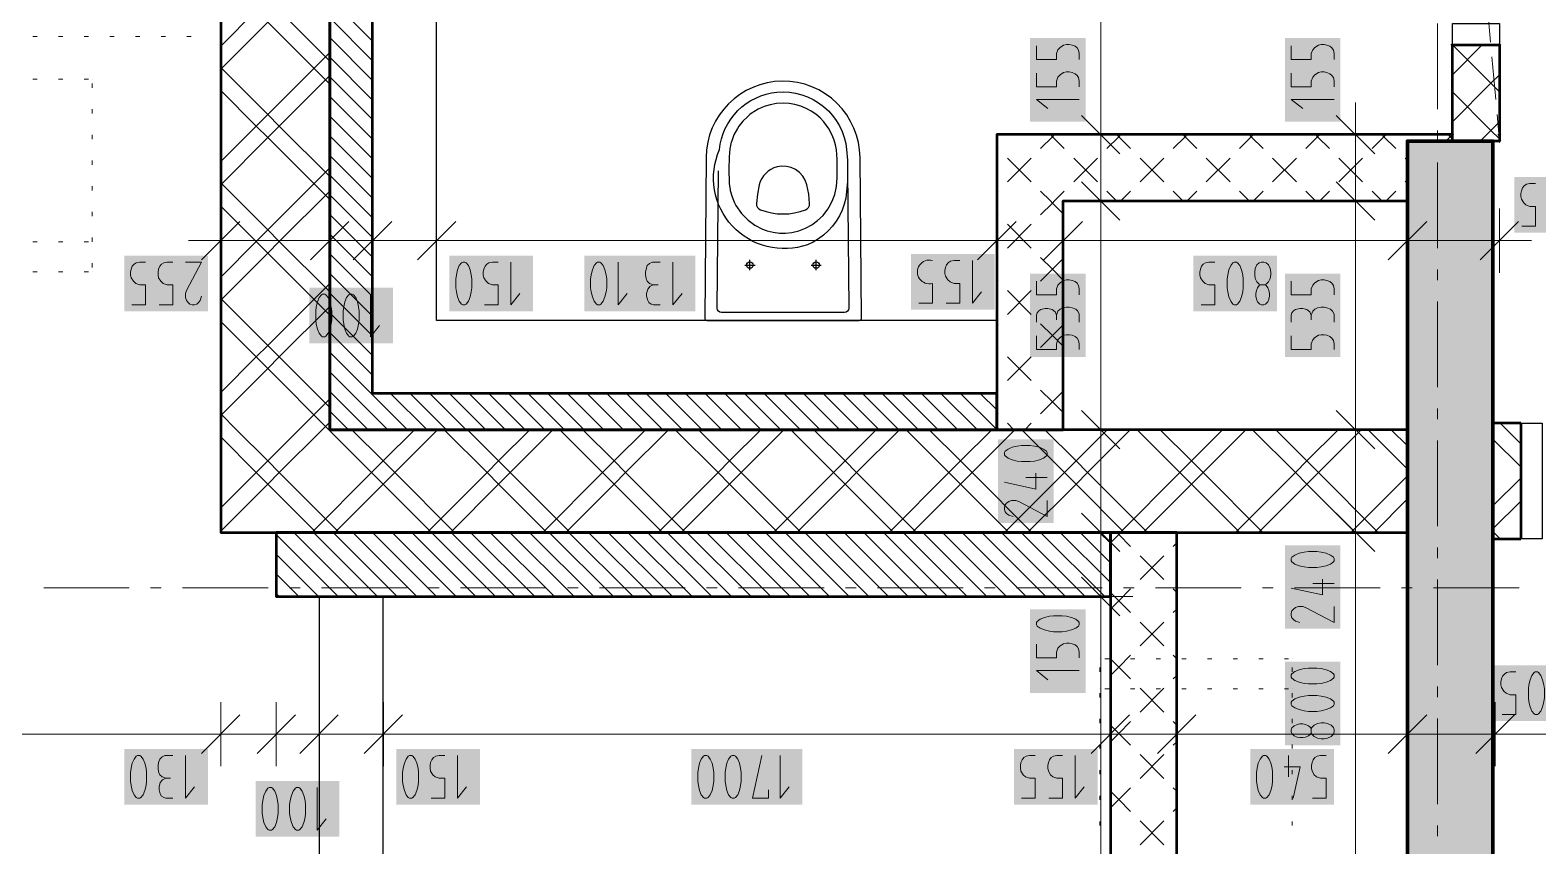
# Model space of a CAD drawing. Header units: millimetres. Extents: x 0 to 594, y 0 to 420.
# Drawn here: x 88.63 to 124.77, y 249.04 to 268.59 of the extents above; entities that cross this region are included whole.
import ezdxf

# ---------------------------------------------------------------- set-up
doc = ezdxf.new("R2010")
doc.units = ezdxf.units.MM
doc.header["$LTSCALE"] = 8
for name, color, linetype in [('PDF_Dvere', 7, 'Continuous'), ('PDF_Instalacni prizdivka do 1m', 7, 'Continuous'), ('PDF_Koty delkove', 7, 'Continuous'), ('PDF_Nabytek', 7, 'Continuous'), ('PDF_Osy hlavni', 7, 'Continuous'), ('PDF_Preklady', 7, 'Continuous'), ('PDF_Pricky CP', 7, 'Continuous'), ('PDF_Pricky sadrokarton', 7, 'Continuous'), ('PDF_Pricky zdene', 7, 'Continuous'), ('PDF_Sanita', 7, 'Continuous'), ('PDF_Steny akusticke', 7, 'Continuous'), ('PDF_Steny obvodove nosne', 7, 'Continuous')]:
    doc.layers.add(name, color=color, linetype=linetype)

msp = doc.modelspace()

# ---------------------------------------------------------------- linework, layer by layer
at = {"layer": 'PDF_Dvere', "lineweight": 25}
for points in [[(123.846, 268.753), (123.846, 268.24), (122.719, 268.24), (122.719, 268.753)], [(124.871, 256.401), (124.359, 256.401), (124.359, 259.169), (124.871, 259.169)]]:
    msp.add_lwpolyline(points, close=True, dxfattribs=at)
at = {"layer": 'PDF_Instalacni prizdivka do 1m', "lineweight": 25}
for points in [[(98.375, 261.629), (98.375, 284.64), (96.838, 284.64), (96.838, 261.629)], [(96.838, 261.629), (96.838, 259.886), (111.802, 259.886), (111.802, 261.629), (98.375, 261.629)]]:
    msp.add_lwpolyline(points, dxfattribs=at)
msp.add_lwpolyline([(95.556, 255.018), (95.556, 231.802), (97.094, 231.802), (97.094, 255.018)], close=True, dxfattribs=at)
at = {"layer": 'PDF_Koty delkove', "lineweight": 18}
for points in [[(114.291, 215.761), (114.291, 230.674), (114.291, 231.802), (114.291, 255.018), (114.291, 256.555), (114.291, 259.015), (114.291, 264.499), (114.291, 266.088), (114.291, 284.64)], [(112.753, 268.219), (112.753, 267.891), (113.231, 267.891), (113.231, 268.028), (113.266, 268.123), (113.317, 268.178), (113.402, 268.233), (113.47, 268.247), (113.538, 268.247), (113.607, 268.233), (113.675, 268.205), (113.726, 268.164), (113.761, 268.11), (113.778, 268.028), (113.778, 267.891)], [(118.86, 268.219), (118.86, 267.891), (119.337, 267.891), (119.337, 268.028), (119.372, 268.123), (119.423, 268.178), (119.508, 268.233), (119.576, 268.247), (119.645, 268.247), (119.713, 268.233)], [(119.713, 268.233), (119.781, 268.205), (119.832, 268.164), (119.867, 268.11), (119.885, 268.028), (119.885, 267.891)], [(112.753, 267.562), (112.753, 267.234), (113.231, 267.234), (113.231, 267.371), (113.266, 267.466), (113.317, 267.521), (113.402, 267.576), (113.47, 267.589), (113.538, 267.589), (113.607, 267.576), (113.675, 267.548), (113.726, 267.507), (113.761, 267.453), (113.778, 267.371), (113.778, 267.234)], [(118.86, 267.562), (118.86, 267.234), (119.337, 267.234), (119.337, 267.371), (119.372, 267.466), (119.423, 267.521), (119.508, 267.576), (119.576, 267.589), (119.645, 267.589), (119.713, 267.576), (119.781, 267.548), (119.832, 267.507), (119.867, 267.453), (119.885, 267.371), (119.885, 267.234)], [(113.778, 266.932), (112.753, 266.932)], [(112.753, 266.932), (113.026, 266.714)], [(119.885, 266.932), (118.86, 266.932), (119.132, 266.714)], [(120.397, 266.088), (120.397, 266.856)], [(114.752, 265.626), (113.83, 266.549)], [(120.858, 265.626), (119.936, 266.549)], [(115.06, 266.088), (114.291, 266.088), (113.522, 266.088)], [(121.166, 266.088), (120.397, 266.088), (119.628, 266.088)], [(120.397, 246.767), (120.397, 248.355), (120.397, 256.555), (120.397, 259.015), (120.397, 264.499), (120.397, 266.088)], [(114.752, 264.038), (113.83, 264.96)], [(120.858, 264.038), (119.936, 264.96)], [(124.375, 264.744), (124.402, 264.812), (124.443, 264.863), (124.497, 264.898), (124.579, 264.916), (124.716, 264.916)], [(124.388, 263.891), (124.716, 263.891), (124.716, 264.368), (124.579, 264.368), (124.484, 264.403), (124.429, 264.454), (124.375, 264.539), (124.361, 264.607), (124.361, 264.676), (124.375, 264.744)], [(93.199, 264.316), (93.199, 263.547), (93.199, 262.778)], [(95.812, 264.316), (95.812, 263.547), (95.812, 262.778)], [(96.838, 264.316), (96.838, 263.547), (96.838, 262.778)], [(98.375, 264.316), (98.375, 263.547), (98.375, 262.778)], [(111.802, 264.316), (111.802, 263.547), (111.802, 262.778)], [(113.391, 264.316), (113.391, 263.547), (113.391, 262.778)], [(115.06, 264.499), (114.291, 264.499), (113.522, 264.499)], [(121.166, 264.499), (120.397, 264.499), (119.628, 264.499)], [(121.642, 264.316), (121.642, 263.547), (121.642, 262.778)], [(123.846, 264.316), (123.846, 263.547), (123.846, 262.778)], [(93.66, 264.008), (92.738, 263.086)], [(96.274, 264.008), (95.351, 263.086)], [(97.299, 264.008), (96.376, 263.086)], [(98.836, 264.008), (97.914, 263.086)], [(112.264, 264.008), (111.341, 263.086)], [(113.852, 264.008), (112.93, 263.086)], [(122.104, 264.008), (121.181, 263.086)], [(124.307, 264.008), (123.385, 263.086)], [(93.199, 263.547), (92.43, 263.547)], [(101.421, 263.547), (98.375, 263.547), (96.838, 263.547), (95.812, 263.547), (93.199, 263.547)], [(123.846, 263.547), (121.642, 263.547), (120.764, 263.547), (115.442, 263.547), (113.391, 263.547), (111.802, 263.547), (111.094, 263.547), (110.239, 263.547), (107.305, 263.547), (101.421, 263.547)], [(123.846, 263.547), (124.615, 263.547)], [(91.067, 262.009), (91.396, 262.009), (91.396, 262.487), (91.258, 262.487), (91.163, 262.522), (91.108, 262.573), (91.054, 262.658), (91.04, 262.726), (91.04, 262.795), (91.054, 262.863), (91.081, 262.931), (91.122, 262.982), (91.176, 263.017), (91.258, 263.034), (91.396, 263.034)], [(91.724, 262.009), (92.053, 262.009), (92.053, 262.487), (91.915, 262.487), (91.82, 262.522), (91.765, 262.573), (91.711, 262.658), (91.697, 262.726), (91.697, 262.795), (91.711, 262.863), (91.738, 262.931), (91.779, 262.982), (91.833, 263.017), (91.915, 263.034), (92.053, 263.034)], [(92.354, 263.034), (92.738, 263.034), (92.381, 262.351), (92.354, 262.282), (92.354, 262.18), (92.381, 262.112), (92.422, 262.061), (92.463, 262.026), (92.518, 262.009), (92.572, 262.009), (92.627, 262.026), (92.669, 262.061), (92.71, 262.112), (92.738, 262.213)], [(99.52, 262.009), (99.849, 262.009), (99.849, 262.487), (99.711, 262.487), (99.616, 262.522), (99.561, 262.573), (99.507, 262.658), (99.493, 262.726), (99.493, 262.795), (99.507, 262.863), (99.534, 262.931), (99.575, 262.982), (99.629, 263.017), (99.711, 263.034), (99.849, 263.034)], [(100.15, 263.034), (100.15, 262.009), (100.369, 262.282)], [(102.436, 262.726), (102.408, 262.846), (102.367, 262.948), (102.313, 263.017), (102.285, 263.034), (102.23, 263.034), (102.203, 263.017), (102.148, 262.948), (102.107, 262.846), (102.08, 262.726), (102.066, 262.623)], [(102.066, 262.623), (102.066, 262.418), (102.08, 262.317), (102.107, 262.197), (102.148, 262.095), (102.203, 262.026), (102.23, 262.009), (102.285, 262.009), (102.313, 262.026), (102.367, 262.095), (102.408, 262.197), (102.436, 262.317), (102.45, 262.418), (102.45, 262.623), (102.436, 262.726)], [(102.723, 263.034), (102.723, 262.009), (102.942, 262.282)], [(103.736, 263.034), (103.545, 263.034), (103.476, 263), (103.421, 262.948), (103.394, 262.863), (103.38, 262.795), (103.38, 262.726), (103.394, 262.641), (103.421, 262.573), (103.476, 262.522), (103.572, 262.487)], [(104.037, 263.034), (104.037, 262.009), (104.256, 262.282)], [(110.585, 262.046), (110.913, 262.046), (110.913, 262.523), (110.776, 262.523), (110.681, 262.558), (110.626, 262.61), (110.572, 262.695), (110.558, 262.762), (110.558, 262.831), (110.572, 262.9), (110.599, 262.967), (110.64, 263.019), (110.694, 263.053), (110.776, 263.071), (110.913, 263.071)], [(111.215, 263.071), (111.215, 262.046), (111.433, 262.318)], [(116.695, 262.009), (117.023, 262.009), (117.023, 262.487), (116.886, 262.487), (116.791, 262.522), (116.736, 262.573), (116.682, 262.658), (116.668, 262.726), (116.668, 262.795), (116.682, 262.863), (116.709, 262.931), (116.75, 262.982), (116.804, 263.017), (116.886, 263.034), (117.023, 263.034)], [(117.489, 262.009), (117.543, 262.009), (117.571, 262.026), (117.625, 262.095), (117.666, 262.197), (117.694, 262.317), (117.708, 262.418), (117.708, 262.623), (117.694, 262.726), (117.666, 262.846), (117.625, 262.948), (117.571, 263.017), (117.543, 263.034), (117.489, 263.034), (117.461, 263.017), (117.407, 262.948), (117.366, 262.846), (117.339, 262.726), (117.325, 262.623)], [(103.736, 262.009), (103.572, 262.009), (103.517, 262.026), (103.462, 262.061), (103.435, 262.112), (103.407, 262.213), (103.407, 262.282), (103.435, 262.385), (103.49, 262.453), (103.572, 262.487), (103.681, 262.487)], [(112.753, 262.579), (112.753, 262.25), (113.231, 262.25), (113.231, 262.388), (113.266, 262.483), (113.317, 262.538), (113.402, 262.592), (113.47, 262.606), (113.538, 262.606), (113.607, 262.592), (113.675, 262.565), (113.726, 262.524), (113.761, 262.47), (113.778, 262.388), (113.778, 262.25)], [(117.325, 262.623), (117.325, 262.418), (117.339, 262.317), (117.366, 262.197), (117.407, 262.095), (117.461, 262.026), (117.489, 262.009)], [(118.228, 262.487), (118.255, 262.47), (118.296, 262.418), (118.323, 262.351), (118.337, 262.282), (118.337, 262.213), (118.323, 262.146), (118.296, 262.077), (118.241, 262.026), (118.2, 262.009), (118.146, 262.009), (118.105, 262.026), (118.05, 262.077), (118.023, 262.146), (118.009, 262.213), (118.009, 262.282), (118.023, 262.351), (118.05, 262.418), (118.091, 262.47), (118.118, 262.487)], [(118.86, 262.579), (118.86, 262.25), (119.337, 262.25), (119.337, 262.388), (119.372, 262.483), (119.423, 262.538), (119.508, 262.592), (119.576, 262.606), (119.645, 262.606), (119.713, 262.592), (119.781, 262.565), (119.832, 262.524), (119.867, 262.47), (119.885, 262.388), (119.885, 262.25)], [(96.79, 262.266), (96.79, 261.241), (97.009, 261.513)], [(112.753, 261.593), (112.753, 261.758), (112.77, 261.813), (112.805, 261.867), (112.856, 261.895), (112.957, 261.922), (113.026, 261.922), (113.129, 261.895), (113.197, 261.84), (113.231, 261.758), (113.231, 261.648)], [(113.778, 261.593), (113.778, 261.785), (113.744, 261.853), (113.692, 261.908), (113.607, 261.935), (113.538, 261.949), (113.47, 261.949), (113.385, 261.935), (113.317, 261.908), (113.266, 261.853), (113.231, 261.758)], [(118.86, 261.593), (118.86, 261.758), (118.876, 261.813), (118.911, 261.867), (118.962, 261.895), (119.064, 261.922), (119.132, 261.922), (119.235, 261.895), (119.303, 261.84), (119.337, 261.758)], [(119.885, 261.593), (119.885, 261.785), (119.85, 261.853), (119.798, 261.908), (119.713, 261.935), (119.645, 261.949), (119.576, 261.949), (119.491, 261.935), (119.423, 261.908), (119.372, 261.853), (119.337, 261.758), (119.337, 261.648)], [(112.753, 261.265), (112.753, 260.936), (113.231, 260.936), (113.231, 261.073), (113.266, 261.169), (113.317, 261.224), (113.402, 261.278), (113.47, 261.292), (113.538, 261.292), (113.607, 261.278), (113.675, 261.251), (113.726, 261.21), (113.761, 261.156), (113.778, 261.073), (113.778, 260.936)], [(118.86, 261.265), (118.86, 260.936), (119.337, 260.936), (119.337, 261.073), (119.372, 261.169), (119.423, 261.224), (119.508, 261.278), (119.576, 261.292), (119.645, 261.292), (119.713, 261.278), (119.781, 261.251), (119.832, 261.21), (119.867, 261.156), (119.885, 261.073), (119.885, 260.936)], [(114.752, 258.554), (113.83, 259.476)], [(120.858, 258.554), (119.936, 259.476)], [(115.06, 259.015), (114.291, 259.015), (113.522, 259.015)], [(121.166, 259.015), (120.397, 259.015), (119.628, 259.015)], [(112.599, 258.634), (112.394, 258.634), (112.292, 258.62), (112.172, 258.593), (112.07, 258.552), (112.001, 258.498), (111.985, 258.47), (111.985, 258.416), (112.001, 258.388), (112.07, 258.334), (112.172, 258.293), (112.292, 258.265), (112.394, 258.251), (112.599, 258.251), (112.701, 258.265), (112.821, 258.293), (112.923, 258.334), (112.992, 258.388), (113.01, 258.416), (113.01, 258.47), (112.992, 258.498), (112.923, 258.552), (112.821, 258.593), (112.701, 258.62)], [(112.701, 258.62), (112.599, 258.634)], [(112.736, 257.977), (112.736, 257.594), (111.985, 257.759)], [(113.01, 257.868), (112.497, 257.868)], [(113.01, 257.32), (113.01, 256.937), (112.326, 257.293), (112.257, 257.32), (112.155, 257.32), (112.087, 257.293), (112.036, 257.252), (112.001, 257.211), (111.985, 257.156), (111.985, 257.102), (112.001, 257.047), (112.036, 257.006), (112.087, 256.964), (112.189, 256.937)], [(114.752, 256.094), (113.83, 257.016)], [(120.858, 256.094), (119.936, 257.016)], [(115.06, 256.555), (114.291, 256.555), (113.522, 256.555)], [(121.166, 256.555), (120.397, 256.555), (119.628, 256.555)], [(114.752, 254.556), (113.83, 255.479)], [(119.611, 255.437), (119.611, 255.054), (118.86, 255.219)], [(119.885, 255.328), (119.372, 255.328)], [(115.06, 255.018), (114.291, 255.018), (113.522, 255.018)], [(119.885, 254.78), (119.885, 254.397), (119.201, 254.753), (119.132, 254.78), (119.03, 254.78), (118.962, 254.753), (118.911, 254.712), (118.876, 254.671), (118.86, 254.616), (118.86, 254.562), (118.876, 254.507), (118.911, 254.466), (118.962, 254.425), (119.064, 254.397)], [(113.367, 254.557), (113.162, 254.557), (113.061, 254.543), (112.941, 254.516), (112.838, 254.475), (112.77, 254.42), (112.753, 254.393), (112.753, 254.338), (112.77, 254.31), (112.838, 254.256), (112.941, 254.215), (113.061, 254.187), (113.162, 254.173), (113.367, 254.173)], [(113.367, 254.173), (113.47, 254.187), (113.59, 254.215), (113.692, 254.256), (113.761, 254.31), (113.778, 254.338), (113.778, 254.393), (113.761, 254.42), (113.692, 254.475), (113.59, 254.516), (113.47, 254.543), (113.367, 254.557)], [(112.753, 253.873), (112.753, 253.544), (113.231, 253.544), (113.231, 253.681), (113.266, 253.777), (113.317, 253.832), (113.402, 253.886), (113.47, 253.9), (113.538, 253.9), (113.607, 253.886), (113.675, 253.859), (113.726, 253.818), (113.761, 253.763), (113.778, 253.681), (113.778, 253.544)], [(113.778, 253.243), (112.753, 253.243), (113.026, 253.024)], [(123.911, 252.187), (124.239, 252.187), (124.239, 252.665), (124.102, 252.665), (124.007, 252.7), (123.952, 252.751), (123.898, 252.836), (123.884, 252.904), (123.884, 252.973), (123.898, 253.041), (123.925, 253.109), (123.966, 253.16), (124.02, 253.195), (124.102, 253.212), (124.239, 253.212)], [(124.787, 252.204), (124.841, 252.272), (124.883, 252.375), (124.91, 252.495), (124.924, 252.596), (124.924, 252.801), (124.91, 252.904), (124.883, 253.024), (124.841, 253.126), (124.787, 253.195), (124.759, 253.212), (124.705, 253.212), (124.677, 253.195), (124.623, 253.126), (124.582, 253.024), (124.555, 252.904), (124.541, 252.801)], [(119.474, 252.647), (119.269, 252.647), (119.167, 252.633), (119.047, 252.606), (118.945, 252.565), (118.876, 252.511), (118.86, 252.483), (118.86, 252.429), (118.876, 252.401), (118.945, 252.347), (119.047, 252.306), (119.167, 252.278)], [(119.167, 252.278), (119.269, 252.264), (119.474, 252.264), (119.576, 252.278), (119.696, 252.306), (119.798, 252.347), (119.867, 252.401), (119.885, 252.429), (119.885, 252.483), (119.867, 252.511), (119.798, 252.565), (119.696, 252.606), (119.576, 252.633), (119.474, 252.647)], [(124.541, 252.801), (124.541, 252.596), (124.555, 252.495), (124.582, 252.375), (124.623, 252.272), (124.677, 252.204), (124.705, 252.187), (124.759, 252.187), (124.787, 252.204)], [(93.199, 252.489), (93.199, 251.721), (93.199, 250.952)], [(94.531, 252.489), (94.531, 251.721), (94.531, 250.952)], [(95.556, 252.489), (95.556, 251.721), (95.556, 250.952)], [(97.099, 252.489), (97.099, 251.721), (97.099, 250.952)], [(114.524, 252.489), (114.524, 251.721), (114.524, 250.952)], [(116.112, 252.489), (116.112, 251.721), (116.112, 250.952)], [(121.642, 252.489), (121.642, 251.721), (121.642, 250.952)], [(123.744, 252.489), (123.744, 251.721), (123.744, 250.952)], [(123.744, 252.489), (123.744, 251.721), (123.744, 250.952)], [(93.66, 252.182), (92.738, 251.259)], [(94.993, 252.182), (94.07, 251.259)], [(96.018, 252.182), (95.095, 251.259)], [(97.56, 252.182), (96.638, 251.259)], [(114.985, 252.182), (114.062, 251.259)], [(116.574, 252.182), (115.651, 251.259)], [(119.337, 251.744), (119.32, 251.717), (119.269, 251.676), (119.201, 251.648), (119.132, 251.635), (119.064, 251.635), (118.996, 251.648), (118.927, 251.676), (118.876, 251.731), (118.86, 251.772), (118.86, 251.826), (118.876, 251.867), (118.927, 251.922), (118.996, 251.949), (119.064, 251.963), (119.132, 251.963), (119.201, 251.949), (119.269, 251.922), (119.32, 251.881), (119.337, 251.854)], [(122.104, 252.182), (121.181, 251.259)], [(124.205, 252.182), (123.282, 251.259)], [(124.205, 252.182), (123.282, 251.259)], [(123.744, 251.721), (121.642, 251.721), (121.586, 251.721), (117.226, 251.721), (116.112, 251.721), (114.524, 251.721), (111.78, 251.721), (109.574, 251.721), (105.828, 251.721), (100.809, 251.721), (97.099, 251.721), (95.556, 251.721), (94.531, 251.721), (93.199, 251.721), (91.378, 251.721), (65.422, 251.721)], [(123.744, 251.721), (122.975, 251.721)], [(123.744, 251.721), (124.512, 251.721)], [(263.706, 251.721), (207.024, 251.721), (199.132, 251.721), (191.649, 251.721), (153.11, 251.721), (151.623, 251.721), (138.708, 251.721), (129.483, 251.721), (123.744, 251.721)], [(92.053, 251.208), (91.861, 251.208), (91.793, 251.173), (91.738, 251.122), (91.711, 251.037), (91.697, 250.968), (91.697, 250.9), (91.711, 250.815), (91.738, 250.747), (91.793, 250.696), (91.888, 250.661)], [(92.354, 251.208), (92.354, 250.183), (92.572, 250.456)], [(98.244, 250.183), (98.572, 250.183), (98.572, 250.661), (98.435, 250.661), (98.34, 250.696), (98.285, 250.747), (98.231, 250.832), (98.217, 250.9), (98.217, 250.968), (98.231, 251.037), (98.258, 251.105), (98.299, 251.156), (98.353, 251.191), (98.435, 251.208), (98.572, 251.208)], [(98.874, 251.208), (98.874, 250.183), (99.092, 250.456)], [(104.634, 250.797), (104.634, 250.592), (104.648, 250.491), (104.675, 250.371), (104.716, 250.268), (104.77, 250.2), (104.798, 250.183), (104.852, 250.183), (104.88, 250.2), (104.934, 250.268), (104.975, 250.371), (105.003, 250.491), (105.017, 250.592), (105.017, 250.797), (105.003, 250.9), (104.975, 251.02), (104.934, 251.122), (104.88, 251.191), (104.852, 251.208), (104.798, 251.208), (104.77, 251.191)], [(104.77, 251.191), (104.716, 251.122), (104.675, 251.02), (104.648, 250.9), (104.634, 250.797)], [(106.331, 250.387), (106.331, 250.183), (105.948, 250.183), (106.166, 251.208)], [(106.605, 251.208), (106.605, 250.183), (106.823, 250.456)], [(112.392, 250.183), (112.72, 250.183), (112.72, 250.661), (112.583, 250.661), (112.488, 250.696), (112.433, 250.747), (112.379, 250.832), (112.365, 250.9), (112.365, 250.968), (112.379, 251.037), (112.406, 251.105), (112.447, 251.156), (112.501, 251.191), (112.583, 251.208)], [(112.583, 251.208), (112.72, 251.208)], [(113.049, 250.183), (113.377, 250.183), (113.377, 250.661), (113.24, 250.661), (113.145, 250.696), (113.09, 250.747), (113.036, 250.832), (113.022, 250.9), (113.022, 250.968), (113.036, 251.037), (113.063, 251.105), (113.104, 251.156), (113.158, 251.191), (113.24, 251.208), (113.377, 251.208)], [(113.679, 251.208), (113.679, 250.183), (113.897, 250.456)], [(118.069, 250.371), (118.111, 250.268), (118.165, 250.2), (118.193, 250.183), (118.247, 250.183), (118.275, 250.2), (118.329, 250.268), (118.37, 250.371), (118.398, 250.491), (118.412, 250.592), (118.412, 250.797), (118.398, 250.9), (118.37, 251.02), (118.329, 251.122), (118.275, 251.191), (118.247, 251.208), (118.193, 251.208), (118.165, 251.191), (118.111, 251.122), (118.069, 251.02), (118.042, 250.9), (118.028, 250.797)], [(118.795, 251.208), (118.795, 250.696)], [(119.37, 250.183), (119.698, 250.183), (119.698, 250.661), (119.561, 250.661), (119.466, 250.696), (119.411, 250.747), (119.356, 250.832), (119.342, 250.9), (119.342, 250.968), (119.356, 251.037), (119.384, 251.105), (119.425, 251.156), (119.479, 251.191), (119.561, 251.208), (119.698, 251.208)], [(118.028, 250.797), (118.028, 250.592), (118.042, 250.491), (118.069, 250.371)], [(118.685, 250.934), (119.069, 250.934), (118.904, 250.183)], [(91.751, 250.286), (91.724, 250.387), (91.724, 250.456), (91.751, 250.558), (91.806, 250.627), (91.888, 250.661), (91.998, 250.661)], [(94.934, 249.499), (94.988, 249.431), (95.016, 249.414), (95.07, 249.414), (95.098, 249.431), (95.152, 249.499), (95.194, 249.602), (95.221, 249.722), (95.235, 249.823), (95.235, 250.028), (95.221, 250.131), (95.194, 250.251), (95.152, 250.353), (95.098, 250.422), (95.07, 250.439), (95.016, 250.439), (94.988, 250.422), (94.934, 250.353), (94.893, 250.251), (94.866, 250.131), (94.852, 250.028)], [(95.509, 250.439), (95.509, 249.414), (95.727, 249.687)], [(92.053, 250.183), (91.888, 250.183), (91.833, 250.2), (91.779, 250.234), (91.751, 250.286)], [(94.852, 250.028), (94.852, 249.823), (94.866, 249.722), (94.893, 249.602), (94.934, 249.499)]]:
    msp.add_lwpolyline(points, dxfattribs=at)
msp.add_lwpolyline([(109.928, 262.046), (110.256, 262.046), (110.256, 262.523, -1.30692), (110.256, 263.071)], format="xyb", dxfattribs=at)
for points in [[(98.836, 262.623), (98.836, 262.418), (98.85, 262.317), (98.877, 262.197), (98.918, 262.095), (98.972, 262.026), (99, 262.009), (99.054, 262.009), (99.082, 262.026), (99.137, 262.095), (99.178, 262.197), (99.206, 262.317), (99.22, 262.418), (99.22, 262.623), (99.206, 262.726), (99.178, 262.846), (99.137, 262.948), (99.082, 263.017), (99.054, 263.034), (99, 263.034), (98.972, 263.017), (98.918, 262.948), (98.877, 262.846), (98.85, 262.726)], [(117.982, 262.795), (117.982, 262.726), (117.996, 262.641), (118.036, 262.556), (118.091, 262.505), (118.118, 262.487), (118.228, 262.487), (118.255, 262.505), (118.31, 262.556), (118.351, 262.641), (118.365, 262.726), (118.365, 262.795), (118.351, 262.88), (118.31, 262.966), (118.255, 263.017), (118.2, 263.034), (118.146, 263.034), (118.091, 263.017), (118.036, 262.966), (117.996, 262.88)], [(95.476, 261.855), (95.476, 261.65), (95.49, 261.548), (95.517, 261.428), (95.558, 261.326), (95.612, 261.257), (95.64, 261.241), (95.695, 261.241), (95.722, 261.257), (95.777, 261.326), (95.818, 261.428), (95.846, 261.548), (95.86, 261.65), (95.86, 261.855), (95.846, 261.957), (95.818, 262.077), (95.777, 262.18), (95.722, 262.248), (95.695, 262.266), (95.64, 262.266), (95.612, 262.248), (95.558, 262.18), (95.517, 262.077), (95.49, 261.957)], [(96.133, 261.855), (96.133, 261.65), (96.147, 261.548), (96.174, 261.428), (96.215, 261.326), (96.269, 261.257), (96.297, 261.241), (96.352, 261.241), (96.379, 261.257), (96.434, 261.326), (96.475, 261.428), (96.503, 261.548), (96.517, 261.65), (96.517, 261.855), (96.503, 261.957), (96.475, 262.077), (96.434, 262.18), (96.379, 262.248), (96.352, 262.266), (96.297, 262.266), (96.269, 262.248), (96.215, 262.18), (96.174, 262.077), (96.147, 261.957)], [(119.474, 256.094), (119.269, 256.094), (119.167, 256.08), (119.047, 256.053), (118.945, 256.012), (118.876, 255.958), (118.86, 255.93), (118.86, 255.876), (118.876, 255.848), (118.945, 255.794), (119.047, 255.753), (119.167, 255.725), (119.269, 255.711), (119.474, 255.711), (119.576, 255.725), (119.696, 255.753), (119.798, 255.794), (119.867, 255.848), (119.885, 255.876), (119.885, 255.93), (119.867, 255.958), (119.798, 256.012), (119.696, 256.053), (119.576, 256.08)], [(119.474, 253.304), (119.269, 253.304), (119.167, 253.29), (119.047, 253.263), (118.945, 253.222), (118.876, 253.168), (118.86, 253.14), (118.86, 253.086), (118.876, 253.058), (118.945, 253.004), (119.047, 252.963), (119.167, 252.935), (119.269, 252.921), (119.474, 252.921), (119.576, 252.935), (119.696, 252.963), (119.798, 253.004), (119.867, 253.058), (119.885, 253.086), (119.885, 253.14), (119.867, 253.168), (119.798, 253.222), (119.696, 253.263), (119.576, 253.29)], [(119.645, 251.99), (119.576, 251.99), (119.491, 251.976), (119.406, 251.936), (119.355, 251.881), (119.337, 251.854), (119.337, 251.744), (119.355, 251.717), (119.406, 251.662), (119.491, 251.621), (119.576, 251.607), (119.645, 251.607), (119.73, 251.621), (119.816, 251.662), (119.867, 251.717), (119.885, 251.772), (119.885, 251.826), (119.867, 251.881), (119.816, 251.936), (119.73, 251.976)], [(91.04, 250.797), (91.04, 250.592), (91.054, 250.491), (91.081, 250.371), (91.122, 250.268), (91.176, 250.2), (91.204, 250.183), (91.258, 250.183), (91.286, 250.2), (91.341, 250.268), (91.382, 250.371), (91.409, 250.491), (91.423, 250.592), (91.423, 250.797), (91.409, 250.9), (91.382, 251.02), (91.341, 251.122), (91.286, 251.191), (91.258, 251.208), (91.204, 251.208), (91.176, 251.191), (91.122, 251.122), (91.081, 251.02), (91.054, 250.9)], [(97.56, 250.797), (97.56, 250.592), (97.574, 250.491), (97.601, 250.371), (97.642, 250.268), (97.696, 250.2), (97.724, 250.183), (97.778, 250.183), (97.806, 250.2), (97.86, 250.268), (97.901, 250.371), (97.929, 250.491), (97.943, 250.592), (97.943, 250.797), (97.929, 250.9), (97.901, 251.02), (97.86, 251.122), (97.806, 251.191), (97.778, 251.208), (97.724, 251.208), (97.696, 251.191), (97.642, 251.122), (97.601, 251.02), (97.574, 250.9)], [(105.291, 250.797), (105.291, 250.592), (105.305, 250.491), (105.332, 250.371), (105.373, 250.268), (105.427, 250.2), (105.455, 250.183), (105.509, 250.183), (105.537, 250.2), (105.591, 250.268), (105.632, 250.371), (105.66, 250.491), (105.674, 250.592), (105.674, 250.797), (105.66, 250.9), (105.632, 251.02), (105.591, 251.122), (105.537, 251.191), (105.509, 251.208), (105.455, 251.208), (105.427, 251.191), (105.373, 251.122), (105.332, 251.02), (105.305, 250.9)], [(94.195, 250.028), (94.195, 249.823), (94.209, 249.722), (94.236, 249.602), (94.277, 249.499), (94.331, 249.431), (94.359, 249.414), (94.413, 249.414), (94.441, 249.431), (94.495, 249.499), (94.536, 249.602), (94.564, 249.722), (94.578, 249.823), (94.578, 250.028), (94.564, 250.131), (94.536, 250.251), (94.495, 250.353), (94.441, 250.422), (94.413, 250.439), (94.359, 250.439), (94.331, 250.422), (94.277, 250.353), (94.236, 250.251), (94.209, 250.131)]]:
    msp.add_lwpolyline(points, close=True, dxfattribs=at)
at = {"layer": 'PDF_Koty delkove', "color": 7, "lineweight": 18, "true_color": 0xffffff, "transparency": 33554559}
for points in [[(113.932, 266.395), (113.932, 268.4), (112.6, 266.395), (112.6, 268.4)], [(120.038, 266.395), (120.038, 268.4), (118.706, 266.395), (118.706, 268.4)], [(126.212, 265.069), (124.207, 265.069), (126.212, 263.737), (124.207, 263.737)], [(92.891, 263.188), (90.886, 263.188), (92.891, 261.856), (90.886, 261.856)], [(100.687, 263.188), (98.682, 263.188), (100.687, 261.856), (98.682, 261.856)], [(104.575, 263.188), (101.913, 263.188), (104.575, 261.856), (101.913, 261.856)], [(111.752, 263.225), (109.747, 263.225), (111.752, 261.892), (109.747, 261.892)], [(118.519, 263.188), (116.514, 263.188), (118.519, 261.856), (116.514, 261.856)], [(113.932, 260.755), (113.932, 262.759), (112.6, 260.755), (112.6, 262.759)], [(120.038, 260.755), (120.038, 262.759), (118.706, 260.755), (118.706, 262.759)], [(97.327, 262.42), (95.323, 262.42), (97.327, 261.087), (95.323, 261.087)], [(113.163, 256.783), (113.163, 258.788), (111.831, 256.783), (111.831, 258.788)], [(120.038, 254.243), (120.038, 256.248), (118.706, 254.243), (118.706, 256.248)], [(113.932, 252.705), (113.932, 254.71), (112.6, 252.705), (112.6, 254.71)], [(120.038, 251.453), (120.038, 253.458), (118.706, 251.453), (118.706, 253.458)], [(125.735, 253.366), (123.73, 253.366), (125.735, 252.034), (123.73, 252.034)], [(92.891, 251.362), (90.886, 251.362), (92.891, 250.029), (90.886, 250.029)], [(99.411, 251.362), (97.406, 251.362), (99.411, 250.029), (97.406, 250.029)], [(107.142, 251.362), (104.48, 251.362), (107.142, 250.029), (104.48, 250.029)], [(114.216, 251.362), (112.211, 251.362), (114.216, 250.029), (112.211, 250.029)], [(119.88, 251.362), (117.875, 251.362), (119.88, 250.029), (117.875, 250.029)], [(96.046, 250.593), (94.041, 250.593), (96.046, 249.261), (94.041, 249.261)]]:
    msp.add_solid(points, dxfattribs=at)
at = {"layer": 'PDF_Nabytek', "lineweight": 13}
for points in [[(88.799, 268.44), (88.696, 268.44)], [(89.414, 268.44), (89.311, 268.44)], [(90.029, 268.44), (89.926, 268.44)], [(90.644, 268.44), (90.541, 268.44)], [(91.259, 268.44), (91.156, 268.44)], [(91.874, 268.44), (91.771, 268.44)], [(92.489, 268.44), (92.386, 268.44)], [(88.799, 267.415), (88.696, 267.415)], [(89.414, 267.415), (89.311, 267.415)], [(90.029, 267.415), (89.926, 267.415)], [(90.116, 267.415), (90.116, 267.415)], [(90.116, 267.415), (90.116, 267.415)], [(90.116, 267.208), (90.116, 267.31)], [(90.116, 266.593), (90.116, 266.695)], [(90.116, 265.978), (90.116, 266.08)], [(90.116, 265.363), (90.116, 265.465)], [(90.116, 264.748), (90.116, 264.85)], [(90.116, 264.133), (90.116, 264.235)], [(88.799, 263.52), (88.696, 263.52)], [(89.414, 263.52), (89.311, 263.52)], [(90.029, 263.52), (89.926, 263.52)], [(90.116, 263.518), (90.116, 263.62)], [(90.116, 263.52), (90.116, 263.52)], [(88.799, 262.803), (88.696, 262.803)], [(89.414, 262.803), (89.311, 262.803)], [(90.029, 262.803), (89.926, 262.803)], [(90.116, 262.903), (90.116, 263.005)], [(90.116, 262.803), (90.116, 262.803)], [(90.116, 262.803), (90.116, 262.803)], [(114.271, 253.526), (114.271, 253.526)], [(114.271, 253.526), (114.271, 253.526)], [(114.271, 253.216), (114.271, 253.318)], [(114.491, 253.526), (114.388, 253.526)], [(115.106, 253.526), (115.003, 253.526)], [(115.721, 253.526), (115.618, 253.526)], [(116.336, 253.526), (116.233, 253.526)], [(116.951, 253.526), (116.848, 253.526)], [(117.566, 253.526), (117.463, 253.526)], [(118.181, 253.526), (118.078, 253.526)], [(118.796, 253.526), (118.693, 253.526)], [(118.883, 253.526), (118.883, 253.526)], [(118.883, 253.526), (118.883, 253.526)], [(118.883, 253.216), (118.883, 253.318)], [(114.271, 252.808), (114.271, 252.808)], [(114.271, 252.601), (114.271, 252.703)], [(114.491, 252.808), (114.388, 252.808)], [(115.106, 252.808), (115.003, 252.808)], [(115.721, 252.808), (115.618, 252.808)], [(116.336, 252.808), (116.233, 252.808)], [(116.951, 252.808), (116.848, 252.808)], [(117.566, 252.808), (117.463, 252.808)], [(118.181, 252.808), (118.078, 252.808)], [(118.796, 252.808), (118.693, 252.808)], [(118.883, 252.808), (118.883, 252.808)], [(118.883, 252.601), (118.883, 252.703)], [(114.271, 251.986), (114.271, 252.088)], [(118.883, 251.986), (118.883, 252.088)], [(114.271, 251.371), (114.271, 251.473)], [(118.883, 251.371), (118.883, 251.473)], [(114.271, 250.756), (114.271, 250.858)], [(118.883, 250.756), (118.883, 250.858)], [(114.271, 250.141), (114.271, 250.243)], [(118.883, 250.141), (118.883, 250.243)], [(114.271, 249.526), (114.271, 249.628)], [(118.883, 249.526), (118.883, 249.628)]]:
    msp.add_lwpolyline(points, dxfattribs=at)
at = {"layer": 'PDF_Osy hlavni', "lineweight": 18}
for points in [[(122.36, 266.7), (122.36, 268.75)], [(122.36, 265.932), (122.36, 266.188)], [(122.36, 263.369), (122.36, 265.419)], [(122.36, 262.6), (122.36, 262.857)], [(122.36, 260.038), (122.36, 262.088)], [(122.36, 259.269), (122.36, 259.525)], [(122.36, 256.707), (122.36, 258.757)], [(122.36, 255.938), (122.36, 256.194)], [(91.006, 255.223), (88.956, 255.223)], [(91.775, 255.223), (91.518, 255.223)], [(94.337, 255.223), (92.287, 255.223)], [(95.106, 255.223), (94.85, 255.223)], [(97.668, 255.223), (95.618, 255.223)], [(98.437, 255.223), (98.181, 255.223)], [(101, 255.223), (98.95, 255.223)], [(101.768, 255.223), (101.512, 255.223)], [(104.331, 255.223), (102.281, 255.223)], [(105.1, 255.223), (104.843, 255.223)], [(107.662, 255.223), (105.612, 255.223)], [(108.431, 255.223), (108.175, 255.223)], [(110.993, 255.223), (108.943, 255.223)], [(111.762, 255.223), (111.506, 255.223)], [(114.324, 255.223), (112.275, 255.223)], [(115.093, 255.223), (114.837, 255.223)], [(117.656, 255.223), (115.606, 255.223)], [(118.424, 255.223), (118.168, 255.223)], [(120.987, 255.223), (118.937, 255.223)], [(121.756, 255.223), (121.499, 255.223)], [(124.318, 255.223), (122.268, 255.223)], [(122.36, 253.375), (122.36, 255.425)], [(122.36, 252.607), (122.36, 252.863)], [(122.36, 250.044), (122.36, 252.094)], [(122.36, 249.275), (122.36, 249.532)]]:
    msp.add_lwpolyline(points, dxfattribs=at)
at = {"layer": 'PDF_Preklady', "lineweight": 18}
for points in [[(123.637, 268.307), (123.547, 269.328)], [(122.719, 268.24), (122.719, 268.494)], [(123.846, 268.24), (123.846, 268.494)], [(122.719, 267.469), (122.719, 268.24)], [(123.846, 267.469), (123.846, 268.24)], [(123.759, 266.928), (123.669, 267.949)], [(122.719, 266.088), (122.719, 267.11)], [(123.846, 266.085), (123.846, 267.11)], [(123.692, 265.934), (123.846, 265.934), (123.79, 266.571)], [(122.719, 266.085), (122.719, 266.088)], [(123.692, 265.934), (123.037, 265.934)]]:
    msp.add_lwpolyline(points, dxfattribs=at)
at = {"layer": 'PDF_Preklady', "lineweight": 18, "transparency": 33554559}
for points in [[(122.719, 268.194), (122.672, 268.24), (122.765, 268.24), (122.719, 268.286)], [(122.719, 268.194), (122.672, 268.24), (122.765, 268.24), (122.719, 268.286)], [(123.846, 268.194), (123.8, 268.24), (123.892, 268.24), (123.846, 268.286)], [(123.846, 268.194), (123.8, 268.24), (123.892, 268.24), (123.846, 268.286)], [(122.719, 266.042), (122.672, 266.088), (122.765, 266.088), (122.719, 266.134)], [(122.719, 266.042), (122.672, 266.088), (122.765, 266.088), (122.719, 266.134)], [(122.719, 265.888), (122.672, 265.934), (122.765, 265.934), (122.719, 265.98)], [(122.765, 265.934), (122.719, 265.888), (122.719, 265.98), (122.672, 265.934)], [(123.738, 265.934), (123.692, 265.888), (123.692, 265.98), (123.646, 265.934)], [(123.738, 265.934), (123.692, 265.888), (123.692, 265.98), (123.646, 265.934)], [(123.846, 266.036), (123.8, 266.083), (123.892, 266.083), (123.846, 266.129)], [(123.846, 266.036), (123.8, 266.083), (123.892, 266.083), (123.846, 266.129)], [(123.85, 265.888), (123.8, 265.93), (123.892, 265.938), (123.842, 265.98)], [(123.846, 265.888), (123.8, 265.934), (123.892, 265.934), (123.846, 265.98)], [(123.892, 265.934), (123.846, 265.888), (123.846, 265.98), (123.8, 265.934)]]:
    msp.add_solid(points, dxfattribs=at)
at = {"layer": 'PDF_Pricky CP', "lineweight": 50}
for points in [[(111.802, 264.499), (111.802, 259.015), (113.391, 259.015), (113.391, 264.499), (121.642, 264.499), (121.642, 265.934), (122.719, 265.934), (122.719, 266.088), (111.802, 266.088), (111.802, 264.499)], [(116.112, 248.355), (116.112, 256.555), (114.524, 256.555), (114.524, 246.767), (116.112, 246.767)]]:
    msp.add_lwpolyline(points, dxfattribs=at)
at = {"layer": 'PDF_Pricky CP', "lineweight": 9}
for points in [[(113.135, 266.036), (112.85, 265.752)], [(113.419, 265.752), (113.135, 266.036), (113.084, 266.088)], [(113.135, 266.036), (113.186, 266.088)], [(114.439, 265.752), (114.724, 266.036), (114.775, 266.088)], [(115.008, 265.752), (114.724, 266.036), (114.672, 266.088)], [(116.312, 266.036), (116.028, 265.752)], [(116.597, 265.752), (116.312, 266.036), (116.261, 266.088)], [(116.312, 266.036), (116.364, 266.088)], [(117.901, 266.036), (117.617, 265.752)], [(118.185, 265.752), (117.901, 266.036), (117.85, 266.088)], [(117.901, 266.036), (117.952, 266.088)], [(119.49, 266.036), (119.205, 265.752)], [(119.774, 265.752), (119.49, 266.036), (119.439, 266.088)], [(119.49, 266.036), (119.541, 266.088)], [(121.079, 266.036), (120.794, 265.752)], [(121.363, 265.752), (121.079, 266.036), (121.027, 266.088)], [(121.079, 266.036), (121.13, 266.088)], [(122.565, 265.934), (122.667, 266.036), (122.719, 266.088)], [(122.719, 265.985), (122.667, 266.036), (122.616, 266.088)], [(111.831, 265.752), (111.802, 265.78)], [(112.625, 264.958), (112.056, 265.526)], [(112.625, 265.526), (112.056, 264.958)], [(114.214, 264.958), (113.645, 265.526)], [(114.214, 265.526), (113.645, 264.958)], [(115.802, 264.958), (115.234, 265.526)], [(115.802, 265.526), (115.234, 264.958)], [(117.391, 264.958), (116.822, 265.526)], [(117.391, 265.526), (116.822, 264.958)], [(118.98, 264.958), (118.411, 265.526)], [(118.98, 265.526), (118.411, 264.958)], [(120.569, 264.958), (120, 265.526)], [(120.569, 265.526), (120, 264.958)], [(121.642, 265.473), (121.589, 265.526)], [(121.642, 265.011), (121.589, 264.958)], [(111.802, 264.704), (111.831, 264.732)], [(113.084, 264.499), (112.85, 264.732)], [(113.186, 264.499), (113.419, 264.732)], [(114.672, 264.499), (114.439, 264.732)], [(114.775, 264.499), (115.008, 264.732)], [(116.261, 264.499), (116.028, 264.732)], [(116.364, 264.499), (116.597, 264.732)], [(117.85, 264.499), (117.617, 264.732)], [(117.952, 264.499), (118.185, 264.732)], [(119.439, 264.499), (119.205, 264.732)], [(119.541, 264.499), (119.774, 264.732)], [(121.027, 264.499), (120.794, 264.732)], [(121.13, 264.499), (121.363, 264.732)], [(111.831, 264.163), (111.802, 264.191)], [(112.85, 264.163), (113.135, 264.448), (113.186, 264.499)], [(113.391, 264.191), (113.135, 264.448), (113.084, 264.499)], [(112.625, 263.369), (112.056, 263.938)], [(112.625, 263.938), (112.056, 263.369)], [(111.802, 263.115), (111.831, 263.143)], [(113.391, 262.603), (113.135, 262.859), (112.85, 263.143)], [(112.85, 262.575), (113.135, 262.859), (113.391, 263.115)], [(111.831, 262.575), (111.802, 262.603)], [(112.625, 261.78), (112.056, 262.349)], [(112.625, 262.349), (112.056, 261.78)], [(111.802, 261.526), (111.831, 261.555)], [(113.391, 261.014), (113.135, 261.27), (112.85, 261.555)], [(112.85, 260.986), (113.135, 261.27), (113.391, 261.526)], [(111.831, 260.986), (111.802, 261.014)], [(112.625, 260.191), (112.056, 260.76)], [(112.625, 260.76), (112.056, 260.191)], [(111.802, 259.938), (111.831, 259.966)], [(113.391, 259.425), (113.135, 259.681), (112.85, 259.966)], [(112.85, 259.397), (113.135, 259.681), (113.391, 259.938)], [(111.831, 259.397), (111.802, 259.425)], [(112.212, 259.015), (112.056, 259.171)], [(112.625, 259.171), (112.469, 259.015)], [(114.524, 256.304), (114.724, 256.504), (114.775, 256.555)], [(115.008, 256.22), (114.724, 256.504), (114.672, 256.555)], [(116.112, 256.304), (116.028, 256.22)], [(115.802, 255.425), (115.234, 255.994)], [(115.802, 255.994), (115.234, 255.425)], [(115.008, 254.631), (114.724, 254.915), (115.008, 255.2)], [(116.112, 255.115), (116.028, 255.2)], [(114.724, 254.915), (114.524, 255.115)], [(114.724, 254.915), (114.524, 254.715)], [(115.802, 253.836), (115.234, 254.405)], [(115.802, 254.405), (115.234, 253.836)], [(116.112, 254.715), (116.028, 254.631)], [(114.524, 253.127), (114.724, 253.327), (115.008, 253.611)], [(115.008, 253.042), (114.724, 253.327), (114.524, 253.526)], [(116.112, 253.526), (116.028, 253.611)], [(116.112, 253.127), (116.028, 253.042)], [(115.802, 252.248), (115.234, 252.817)], [(115.802, 252.817), (115.234, 252.248)], [(114.724, 251.738), (114.524, 251.938)], [(115.008, 251.453), (114.724, 251.738), (115.008, 252.022)], [(116.112, 251.938), (116.028, 252.022)], [(114.724, 251.738), (114.524, 251.538)], [(116.112, 251.538), (116.028, 251.453)], [(115.802, 250.659), (115.234, 251.228)], [(115.802, 251.228), (115.234, 250.659)], [(114.524, 249.949), (114.724, 250.149), (115.008, 250.433)], [(116.112, 250.349), (116.028, 250.433)], [(115.008, 249.865), (114.724, 250.149), (114.524, 250.349)], [(116.112, 249.949), (116.028, 249.865)], [(115.802, 249.07), (115.234, 249.639)], [(115.802, 249.639), (115.234, 249.07)]]:
    msp.add_lwpolyline(points, dxfattribs=at)
at = {"layer": 'PDF_Pricky sadrokarton', "lineweight": 50}
msp.add_lwpolyline([(95.812, 284.64), (95.812, 259.015), (96.838, 259.015), (111.802, 259.015), (111.802, 259.886), (96.838, 259.886), (96.838, 261.629), (96.838, 284.64)], close=True, dxfattribs=at)
at = {"layer": 'PDF_Pricky sadrokarton', "lineweight": 9}
for points in [[(96.838, 268.33), (95.812, 269.355)], [(96.838, 267.859), (95.812, 268.884)], [(96.838, 267.388), (95.812, 268.413)], [(96.838, 266.917), (95.812, 267.942)], [(96.838, 266.446), (95.812, 267.471)], [(96.838, 265.975), (95.812, 267)], [(96.838, 265.504), (95.812, 266.529)], [(96.838, 265.032), (95.812, 266.057)], [(96.838, 264.561), (95.812, 265.586)], [(96.838, 264.09), (95.812, 265.115)], [(96.838, 263.619), (95.812, 264.644)], [(96.838, 263.148), (95.812, 264.173)], [(96.838, 262.677), (95.812, 263.702)], [(96.838, 262.206), (95.812, 263.231)], [(96.838, 261.735), (95.812, 262.76)], [(96.838, 261.264), (95.812, 262.289)], [(96.838, 260.792), (95.812, 261.817)], [(96.838, 260.321), (95.812, 261.346)], [(96.838, 259.85), (95.812, 260.875)], [(97.201, 259.015), (96.838, 259.379), (95.812, 260.404)], [(96.73, 259.015), (95.812, 259.933)], [(97.673, 259.015), (96.838, 259.85)], [(98.144, 259.015), (97.272, 259.886)], [(98.615, 259.015), (97.744, 259.886)], [(99.086, 259.015), (98.215, 259.886)], [(99.557, 259.015), (98.686, 259.886)], [(100.028, 259.015), (99.157, 259.886)], [(100.499, 259.015), (99.628, 259.886)], [(100.97, 259.015), (100.099, 259.886)], [(101.441, 259.015), (100.57, 259.886)], [(101.912, 259.015), (101.041, 259.886)], [(102.384, 259.015), (101.512, 259.886)], [(102.855, 259.015), (101.983, 259.886)], [(103.326, 259.015), (102.455, 259.886)], [(103.797, 259.015), (102.926, 259.886)], [(104.268, 259.015), (103.397, 259.886)], [(104.739, 259.015), (103.868, 259.886)], [(105.21, 259.015), (104.339, 259.886)], [(105.681, 259.015), (104.81, 259.886)], [(106.152, 259.015), (105.281, 259.886)], [(106.624, 259.015), (105.752, 259.886)], [(107.095, 259.015), (106.223, 259.886)], [(107.566, 259.015), (106.695, 259.886)], [(108.037, 259.015), (107.166, 259.886)], [(108.508, 259.015), (107.637, 259.886)], [(108.979, 259.015), (108.108, 259.886)], [(109.45, 259.015), (108.579, 259.886)], [(109.921, 259.015), (109.05, 259.886)], [(110.392, 259.015), (109.521, 259.886)], [(110.863, 259.015), (109.992, 259.886)], [(111.335, 259.015), (110.463, 259.886)], [(111.802, 259.019), (110.934, 259.886)], [(111.802, 259.49), (111.406, 259.886)], [(96.259, 259.015), (95.812, 259.462)], [(96.017, 255.018), (94.531, 256.503)], [(96.488, 255.018), (94.95, 256.555)], [(96.959, 255.018), (95.421, 256.555)], [(97.43, 255.018), (95.893, 256.555)], [(97.901, 255.018), (96.364, 256.555)], [(98.372, 255.018), (96.835, 256.555)], [(98.843, 255.018), (97.306, 256.555)], [(99.314, 255.018), (97.777, 256.555)], [(99.786, 255.018), (98.248, 256.555)], [(100.257, 255.018), (98.719, 256.555)], [(100.728, 255.018), (99.19, 256.555)], [(101.199, 255.018), (99.661, 256.555)], [(101.67, 255.018), (100.133, 256.555)], [(102.141, 255.018), (100.604, 256.555)], [(102.612, 255.018), (101.075, 256.555)], [(103.083, 255.018), (101.546, 256.555)], [(103.554, 255.018), (102.017, 256.555)], [(104.026, 255.018), (102.488, 256.555)], [(104.497, 255.018), (102.959, 256.555)], [(104.968, 255.018), (103.43, 256.555)], [(105.439, 255.018), (103.901, 256.555)], [(105.91, 255.018), (104.372, 256.555)], [(106.381, 255.018), (104.844, 256.555)], [(106.852, 255.018), (105.315, 256.555)], [(107.323, 255.018), (105.786, 256.555)], [(107.794, 255.018), (106.257, 256.555)], [(108.266, 255.018), (106.728, 256.555)], [(108.737, 255.018), (107.199, 256.555)], [(109.208, 255.018), (107.67, 256.555)], [(109.679, 255.018), (108.141, 256.555)], [(110.15, 255.018), (108.612, 256.555)], [(110.621, 255.018), (109.084, 256.555)], [(111.092, 255.018), (109.555, 256.555)], [(111.563, 255.018), (110.026, 256.555)], [(112.034, 255.018), (110.497, 256.555)], [(112.505, 255.018), (110.968, 256.555)], [(112.977, 255.018), (111.439, 256.555)], [(113.448, 255.018), (111.91, 256.555)], [(113.919, 255.018), (112.381, 256.555)], [(114.39, 255.018), (112.852, 256.555)], [(114.524, 255.355), (113.323, 256.555)], [(114.524, 255.826), (113.795, 256.555)], [(114.524, 256.297), (114.266, 256.555)], [(95.546, 255.018), (94.531, 256.032)], [(95.075, 255.018), (94.531, 255.561)], [(94.603, 255.018), (94.531, 255.09)], [(95.075, 255.018), (95.075, 255.018)], [(95.556, 255.007), (95.546, 255.018)]]:
    msp.add_lwpolyline(points, dxfattribs=at)
at = {"layer": 'PDF_Pricky sadrokarton', "lineweight": 50}
for points in [[(95.556, 255.018), (97.094, 255.018), (114.524, 255.018), (114.524, 256.555), (94.531, 256.555), (94.531, 255.018)], [(94.531, 255.018), (94.531, 255.017), (95.556, 255.017), (95.556, 255.018)]]:
    msp.add_lwpolyline(points, dxfattribs=at)
at = {"layer": 'PDF_Pricky zdene', "lineweight": 9}
for points in [[(123.846, 267.113), (123.641, 267.318), (122.719, 268.24)], [(123.436, 268.24), (122.719, 267.523)], [(123.846, 267.523), (123.641, 267.318), (122.719, 266.395)], [(123.846, 265.985), (123.641, 266.19), (122.719, 267.113)], [(123.846, 266.395), (123.641, 266.19), (123.385, 265.934)], [(122.77, 265.934), (122.719, 265.985)]]:
    msp.add_lwpolyline(points, dxfattribs=at)
at = {"layer": 'PDF_Pricky zdene', "lineweight": 50}
msp.add_lwpolyline([(122.719, 268.24), (123.846, 268.24), (123.846, 265.934), (123.846, 265.929), (123.692, 265.929), (123.692, 265.934), (122.719, 265.934), (122.719, 266.088), (122.719, 268.24)], dxfattribs=at)
at = {"layer": 'PDF_Sanita', "lineweight": 25}
for points in [[(104.833, 265.539), (104.799, 261.681), (104.799, 261.68), (104.814, 261.644), (104.85, 261.629), (108.505, 261.629), (108.505, 261.629), (108.541, 261.644), (108.556, 261.681), (108.522, 265.539), (108.512, 265.72), (108.484, 265.899), (108.439, 266.074), (108.376, 266.243), (108.298, 266.406), (108.203, 266.561), (108.094, 266.705), (107.97, 266.839), (107.835, 266.96), (107.688, 267.066), (107.532, 267.158), (107.368, 267.234), (107.197, 267.293), (107.022, 267.336), (106.843, 267.36), (106.661, 267.368, 0.409112)], [(105.154, 265.728), (105.172, 265.858), (105.201, 265.986), (105.241, 266.112), (105.292, 266.233), (105.354, 266.35), (105.425, 266.461), (105.506, 266.565), (105.595, 266.663), (105.692, 266.752), (105.797, 266.833), (105.908, 266.904), (106.025, 266.965), (106.146, 267.016), (106.271, 267.056), (106.4, 267.086), (106.531, 267.104), (106.681, 267.111), (106.831, 267.104), (106.979, 267.081), (107.125, 267.045), (107.266, 266.994), (107.402, 266.929), (107.531, 266.851), (107.651, 266.761), (107.763, 266.66), (107.864, 266.548), (107.953, 266.427), (108.03, 266.298), (108.094, 266.163), (108.144, 266.022), (108.18, 265.876), (108.201, 265.729), (108.219, 265.474), (108.225, 265.221), (108.219, 264.968), (108.201, 264.714), (108.18, 264.567), (108.144, 264.421), (108.093, 264.28), (108.03, 264.144), (107.953, 264.015), (107.863, 263.894), (107.762, 263.783), (107.651, 263.681), (107.53, 263.591), (107.401, 263.514), (107.266, 263.449, -0.655066)]]:
    msp.add_lwpolyline(points, format="xyb", close=True, dxfattribs=at)
for points in [[(107.818, 264.41), (107.874, 264.53), (107.915, 264.649), (107.957, 264.844), (107.973, 265.052), (107.973, 265.052), (107.978, 265.283), (107.974, 265.496), (107.957, 265.725), (107.936, 265.841), (107.903, 265.955), (107.903, 265.955), (107.874, 266.036), (107.874, 266.036), (107.78, 266.222), (107.657, 266.391), (107.564, 266.489), (107.462, 266.576), (107.351, 266.651), (107.233, 266.715), (107.1, 266.77), (106.962, 266.809), (106.821, 266.833), (106.677, 266.841), (106.522, 266.831), (106.369, 266.804), (106.221, 266.758), (106.079, 266.694), (106.079, 266.694), (105.981, 266.637), (105.949, 266.616), (105.937, 266.608)], [(105.937, 266.608), (105.885, 266.569), (105.822, 266.517), (105.713, 266.408), (105.617, 266.287), (105.584, 266.237), (105.5, 266.081), (105.439, 265.915), (105.437, 265.909), (105.402, 265.747), (105.384, 265.557), (105.384, 265.557), (105.383, 265.538), (105.376, 265.271), (105.389, 264.928), (105.39, 264.916), (105.411, 264.765), (105.413, 264.752), (105.455, 264.599), (105.516, 264.452), (105.549, 264.388), (105.678, 264.198), (105.839, 264.034), (106.001, 263.916), (106.181, 263.824), (106.296, 263.783), (106.441, 263.747), (106.59, 263.728), (106.74, 263.727), (106.889, 263.743), (107.056, 263.782), (107.217, 263.843), (107.367, 263.925), (107.506, 264.026), (107.638, 264.153), (107.75, 264.297), (107.75, 264.297), (107.818, 264.41)], [(106.978, 265.248), (106.874, 265.297), (106.762, 265.325), (106.648, 265.33), (106.534, 265.313), (106.459, 265.289), (106.387, 265.254), (106.322, 265.211), (106.262, 265.159), (106.21, 265.099), (106.167, 265.033), (106.132, 264.962), (106.108, 264.887), (106.108, 264.888), (106.063, 264.664), (106.039, 264.437), (106.044, 264.388), (106.064, 264.344), (106.097, 264.308), (106.139, 264.284)], [(106.139, 264.284), (106.27, 264.242), (106.404, 264.211), (106.54, 264.193), (106.677, 264.187), (106.815, 264.193), (106.951, 264.211), (107.085, 264.242), (107.216, 264.284), (107.258, 264.308), (107.291, 264.344), (107.31, 264.388), (107.315, 264.437), (107.292, 264.664), (107.247, 264.888), (107.247, 264.887), (107.208, 264.996), (107.149, 265.094), (107.071, 265.179), (106.978, 265.248)], [(108.225, 265.221), (108.254, 261.927), (108.246, 261.888), (108.224, 261.854), (108.191, 261.832), (108.152, 261.824), (108.151, 261.824), (105.203, 261.824), (105.203, 261.824), (105.163, 261.832), (105.13, 261.854), (105.108, 261.888), (105.101, 261.927), (105.13, 265.221)], [(105.473, 264.552), (105.481, 264.53)], [(105.883, 262.838), (105.883, 263.084)], [(107.472, 262.838), (107.472, 263.084)], [(105.76, 262.961), (106.006, 262.961)], [(107.349, 262.961), (107.595, 262.961)], [(105.909, 261.629), (105.883, 261.629)], [(107.472, 261.629), (107.446, 261.629)]]:
    msp.add_lwpolyline(points, dxfattribs=at)
for centre, radius in [((105.883, 262.961), 0.0768), ((107.472, 262.961), 0.0769)]:
    msp.add_circle(centre, radius, dxfattribs=at)
at = {"layer": 'PDF_Steny akusticke', "lineweight": 50}
for points in [[(93.199, 285.972), (80.284, 285.972), (80.284, 283.512), (80.284, 283.512), (80.284, 283.359), (93.199, 283.359), (93.199, 259.015)], [(95.812, 259.015), (95.812, 284.64), (95.812, 285.972), (93.199, 285.972)], [(124.359, 259.169), (123.846, 259.169), (123.692, 259.169), (123.692, 259.015), (123.692, 256.401), (123.744, 256.401), (124.359, 256.401)], [(124.359, 259.169), (124.359, 256.401)], [(93.199, 259.015), (93.199, 256.555), (94.531, 256.555), (114.524, 256.555), (116.112, 256.555), (121.642, 256.555), (121.642, 259.015), (113.391, 259.015), (111.802, 259.015), (95.812, 259.015)]]:
    msp.add_lwpolyline(points, dxfattribs=at)
at = {"layer": 'PDF_Steny akusticke', "lineweight": 9}
for points in [[(93.199, 268.209), (94.05, 269.06), (94.326, 269.337), (95.812, 270.823)], [(95.812, 267.851), (94.603, 269.06), (94.326, 269.337), (93.199, 270.464)], [(93.199, 267.656), (94.326, 268.783), (94.603, 269.06), (95.812, 270.27)], [(95.812, 267.297), (94.326, 268.783)], [(93.199, 265.442), (94.05, 266.293), (94.326, 266.569), (95.812, 268.056)], [(95.812, 265.083), (94.603, 266.293), (94.326, 266.569), (93.199, 267.697)], [(95.812, 264.53), (94.326, 266.016), (94.603, 266.293), (95.812, 267.502)], [(94.05, 266.293), (93.199, 267.143)], [(93.199, 264.888), (94.326, 266.016)], [(94.326, 266.016), (94.05, 266.293)], [(94.326, 263.802), (95.812, 265.288)], [(95.812, 262.316), (94.603, 263.525), (94.326, 263.802), (93.199, 264.929)], [(94.326, 263.248), (94.603, 263.525), (95.812, 264.735)], [(94.05, 263.525), (93.199, 264.376)], [(93.199, 262.674), (94.05, 263.525), (94.326, 263.802)], [(94.326, 263.248), (94.05, 263.525)], [(95.812, 261.762), (94.326, 263.248), (93.199, 262.121)], [(94.326, 261.034), (95.812, 262.521)], [(95.812, 259.548), (94.603, 260.758), (94.326, 261.034), (93.199, 262.162)], [(93.199, 259.353), (94.326, 260.481), (94.603, 260.758), (95.812, 261.967)], [(94.05, 260.758), (93.199, 261.608)], [(93.199, 259.907), (94.05, 260.758), (94.326, 261.034)], [(94.326, 260.481), (94.05, 260.758)], [(95.792, 259.015), (94.326, 260.481)], [(95.075, 259.015), (95.812, 259.753)], [(93.578, 259.015), (93.199, 259.394)], [(95.628, 259.015), (95.812, 259.2)], [(124.359, 258.677), (123.867, 259.169)], [(93.199, 256.586), (94.326, 257.713), (94.603, 257.99), (95.628, 259.015)], [(94.05, 257.99), (93.199, 258.841)], [(94.603, 257.99), (94.326, 258.267), (93.578, 259.015)], [(94.326, 258.267), (95.075, 259.015)], [(97.842, 259.015), (97.094, 258.267), (96.817, 257.99), (95.792, 259.015)], [(95.936, 256.555), (97.094, 257.713), (97.37, 257.99), (98.395, 259.015)], [(97.37, 257.99), (97.094, 258.267), (96.345, 259.015)], [(99.584, 257.99), (98.559, 259.015)], [(99.584, 257.99), (99.861, 258.267), (99.113, 259.015)], [(101.573, 256.555), (100.138, 257.99), (99.861, 258.267), (100.609, 259.015)], [(100.138, 257.99), (101.163, 259.015)], [(102.352, 257.99), (101.327, 259.015)], [(104.34, 256.555), (102.905, 257.99), (102.629, 258.267), (101.88, 259.015)], [(102.352, 257.99), (102.629, 258.267), (103.377, 259.015)], [(102.629, 257.713), (102.905, 257.99), (103.93, 259.015)], [(105.119, 257.99), (104.094, 259.015)], [(107.108, 256.555), (105.673, 257.99), (105.396, 258.267), (104.648, 259.015)], [(105.119, 257.99), (105.396, 258.267), (106.144, 259.015)], [(105.673, 257.99), (106.698, 259.015)], [(107.887, 257.99), (106.862, 259.015)], [(109.875, 256.555), (108.44, 257.99), (108.164, 258.267), (107.415, 259.015)], [(108.164, 258.267), (108.912, 259.015)], [(108.164, 257.713), (108.44, 257.99), (109.465, 259.015)], [(111.679, 259.015), (110.931, 258.267), (110.654, 257.99), (109.629, 259.015)], [(112.643, 256.555), (111.208, 257.99), (110.931, 258.267), (110.183, 259.015)], [(110.931, 257.713), (111.208, 257.99), (112.233, 259.015)], [(111.987, 256.555), (113.422, 257.99), (113.699, 258.267), (114.447, 259.015)], [(112.54, 256.555), (113.699, 257.713), (113.422, 257.99), (112.397, 259.015)], [(115.41, 256.555), (113.975, 257.99), (113.699, 258.267), (112.95, 259.015)], [(113.699, 257.713), (113.975, 257.99), (115, 259.015)], [(117.214, 259.015), (116.466, 258.267), (116.189, 257.99), (115.164, 259.015)], [(118.178, 256.555), (116.743, 257.99), (116.466, 258.267), (115.718, 259.015)], [(116.466, 257.713), (116.743, 257.99), (117.768, 259.015)], [(118.957, 257.99), (117.932, 259.015)], [(118.075, 256.555), (119.234, 257.713), (119.51, 257.99), (120.535, 259.015)], [(120.945, 256.555), (119.51, 257.99), (119.234, 258.267), (118.485, 259.015)], [(118.957, 257.99), (119.234, 258.267), (119.982, 259.015)], [(121.642, 258.072), (120.699, 259.015)], [(121.642, 258.626), (121.253, 259.015)], [(124.359, 258.123), (123.692, 258.79)], [(94.05, 257.99), (94.326, 258.267)], [(107.887, 257.99), (108.164, 258.267)], [(95.484, 256.555), (94.326, 257.713), (94.05, 257.99), (93.199, 257.139)], [(96.038, 256.555), (94.603, 257.99)], [(98.252, 256.555), (97.094, 257.713), (96.817, 257.99), (95.382, 256.555)], [(98.805, 256.555), (97.37, 257.99)], [(99.861, 257.713), (99.584, 257.99), (98.149, 256.555)], [(101.019, 256.555), (99.861, 257.713), (98.703, 256.555)], [(99.861, 257.713), (100.138, 257.99)], [(101.47, 256.555), (102.629, 257.713), (102.352, 257.99), (100.917, 256.555)], [(103.787, 256.555), (102.629, 257.713)], [(104.238, 256.555), (105.396, 257.713), (105.119, 257.99), (103.684, 256.555)], [(105.396, 257.713), (105.673, 257.99)], [(106.554, 256.555), (105.396, 257.713)], [(107.005, 256.555), (108.164, 257.713), (107.887, 257.99), (106.452, 256.555)], [(109.322, 256.555), (108.164, 257.713)], [(109.773, 256.555), (110.931, 257.713), (110.654, 257.99), (109.219, 256.555)], [(112.089, 256.555), (110.931, 257.713)], [(114.857, 256.555), (113.699, 257.713)], [(115.308, 256.555), (116.466, 257.713), (116.189, 257.99), (114.754, 256.555)], [(117.624, 256.555), (116.466, 257.713)], [(120.392, 256.555), (119.234, 257.713), (118.957, 257.99), (117.522, 256.555)], [(120.289, 256.555), (121.642, 257.908)], [(123.692, 257.191), (124.359, 257.857)], [(120.843, 256.555), (121.642, 257.355)], [(123.692, 256.637), (124.359, 257.303)], [(123.867, 256.401), (123.692, 256.576)]]:
    msp.add_lwpolyline(points, dxfattribs=at)
at = {"layer": 'PDF_Steny obvodove nosne', "lineweight": 70}
for points in [[(123.692, 259.015), (123.692, 259.169), (123.692, 265.929), (123.692, 265.934), (122.719, 265.934), (121.642, 265.934), (121.642, 264.499), (121.642, 259.015)], [(121.642, 259.015), (121.642, 256.555), (121.642, 248.355), (121.642, 246.767), (121.642, 231.802), (121.642, 229.188), (123.692, 229.188), (123.692, 231.802), (123.692, 256.401), (123.692, 259.015)]]:
    msp.add_lwpolyline(points, dxfattribs=at)
at = {"layer": 'PDF_Steny obvodove nosne', "color": 9, "lineweight": 9, "true_color": 0xc0c0c0, "transparency": 33554559}
for points in [[(121.642, 265.934), (121.642, 259.015), (123.692, 265.934), (123.692, 259.015)], [(121.642, 259.015), (121.642, 229.188), (123.692, 259.015), (123.692, 229.188)]]:
    msp.add_solid(points, dxfattribs=at)

doc.saveas('drawing.dxf')
